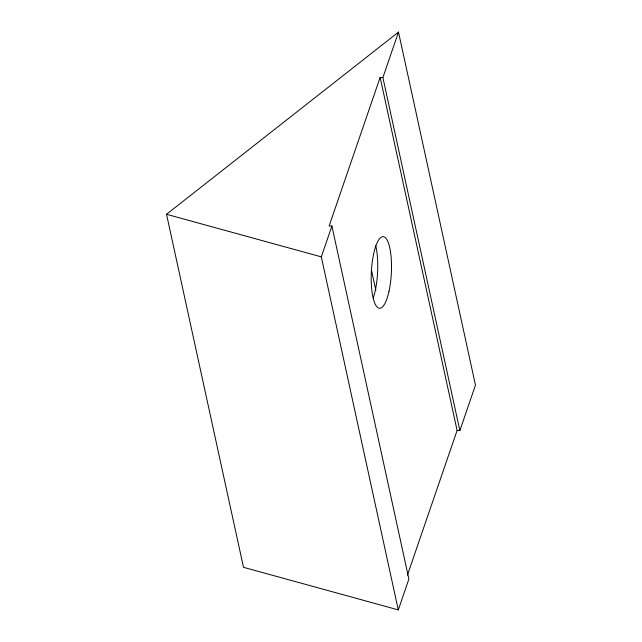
<?xml version="1.0" encoding="UTF-8"?>
<svg xmlns="http://www.w3.org/2000/svg" width="642" height="642" viewBox="0 0 642 642"><rect width="100%" height="100%" fill="white"/><g stroke="black" fill="none" stroke-linecap="round" stroke-linejoin="round"><path stroke-width="0.96" d="M398.505 32.1L382.889 77.57L380.136 77.425L329.153 225.904L331.906 226.04L408.882 579.068L398.289 609.9L243.495 567.311L166.527 214.284L398.505 32.1L475.473 385.128L459.865 430.589L457.104 430.453L407.421 575.144M398.289 609.9L321.321 256.872L331.906 226.04M166.527 214.284L321.321 256.872M382.889 77.57L459.865 430.589M380.136 77.425L457.104 430.453M371.397 269.841L375.875 290.377M375.586 245.324A35.832 10.015 -87.1 0 1 373.267 297.784M389.012 291.235A35.832 10.015 -87.1 0 0 383.306 236.689A35.832 10.015 -87.1 0 0 371.734 289.47A35.832 10.015 -87.1 0 0 389.012 291.235"/></g></svg>
